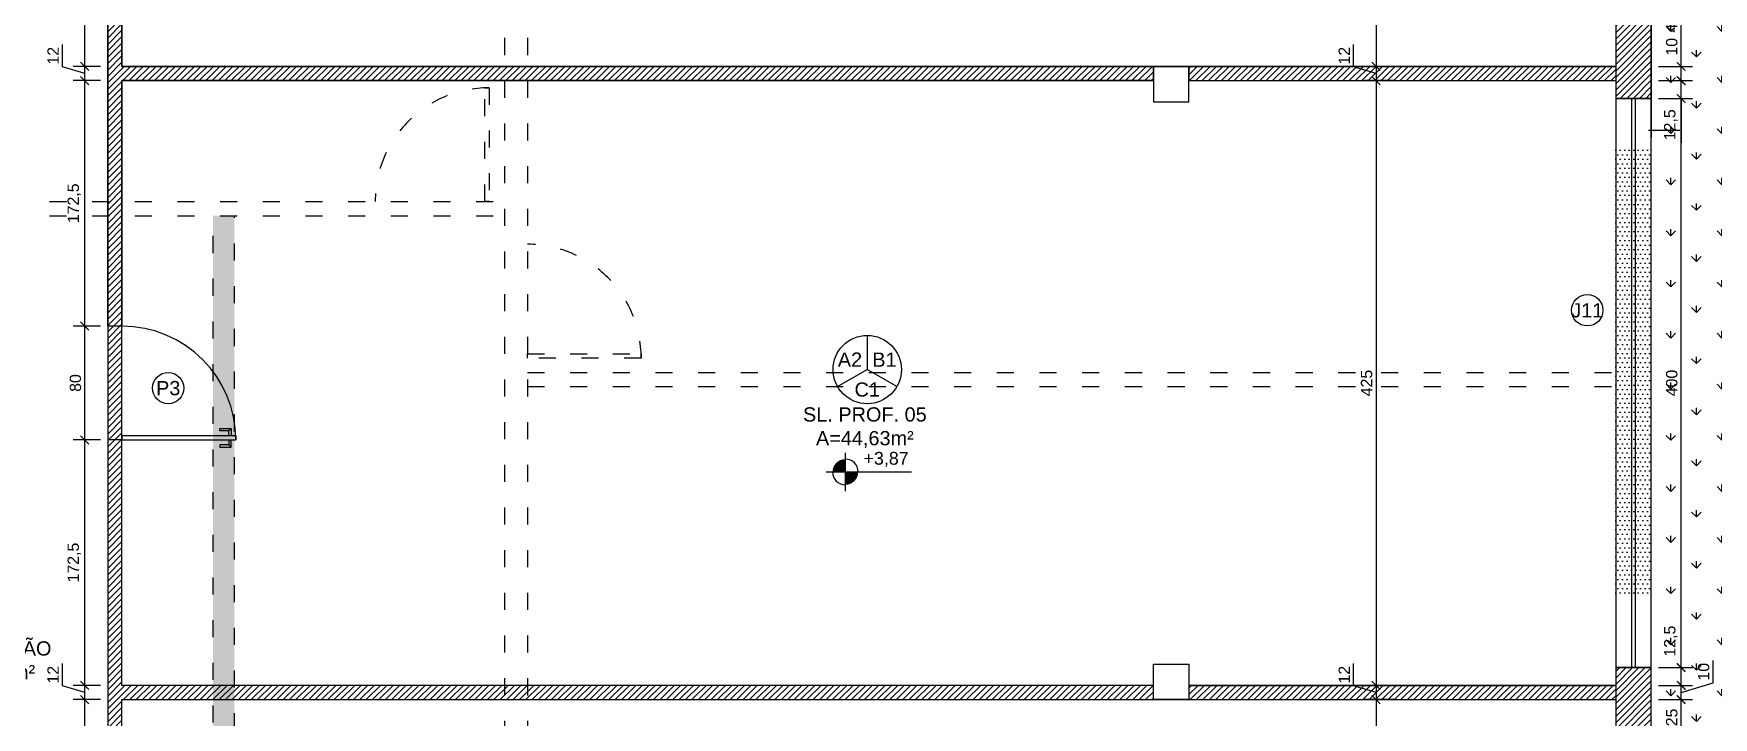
# Model space of a CAD drawing. Header units: millimetres. Extents: x 271 to 8721, y -7686 to -4716.
# Drawn here: x 5919 to 7100, y -6192 to -5711 of the extents above; entities that cross this region are included whole.
import ezdxf
from ezdxf.enums import TextEntityAlignment as Align

# ---------------------------------------------------------------- set-up
doc = ezdxf.new("R2010")
doc.units = ezdxf.units.MM
doc.linetypes.add('ACAD_ISO03W100', pattern=[30, 12, -18])
for name, color, linetype in [('construir', 10, 'Continuous'), ('CONSTRUIR - CARTONADO', 161, 'Continuous'), ('COTA', 8, 'Continuous'), ('demolir', 40, 'ACAD_ISO03W100'), ('demolir - gesso acartonado', 40, 'ACAD_ISO03W100'), ('Esquadrias', 4, 'Continuous'), ('Estrutura nova', 49, 'Continuous'), ('HACHURA', 8, 'Continuous'), ('LEGENDA', 7, 'Continuous'), ('PAREDE', 5, 'Continuous'), ('PISO', 3, 'Continuous'), ('PISO02', 8, 'Continuous'), ('Projeções', 6, 'ACAD_ISO03W100'), ('SOLEIRA', 8, 'Continuous'), ('Texto', 7, 'Continuous')]:
    doc.layers.add(name, color=color, linetype=linetype)
doc.styles.add('ARIAL', font='Arial.ttf')
doc.dimstyles.new('COTA 50', dxfattribs={"dimscale": 0.5, "dimtxt": 16, "dimasz": 12, "dimexe": 16, "dimexo": 10, "dimgap": 5, "dimtad": 1, "dimrnd": 0.5, "dimtxsty": 'ARIAL', "dimblk": 'ARCHTICK', "dimcen": 2.5, "dimdle": 16, "dimclrd": 8, "dimclre": 8, "dimclrt": 7, "dimadec": 0, "dimazin": 0, "dimtfac": 1, "dimtmove": 1, "dimatfit": 3, "dimfxl": 1, "dimarcsym": 0})
pattern_1 = [(0, (7031.2136, -6104.0926), (1.5875, 3.175), [0, -3.175])]

# ---------------------------------------------------------------- blocks, each defined once
blk = doc.blocks.new('PORTA 80')
for p, q in [((-6.4, 75.2), (-8, 76.7)), ((-3, 0), (-3, 80)), ((-3, 80), (0, 80)), ((0, 0), (0, 80)), ((3.4, 75.2), (5, 76.7)), ((-3, 0), (0, 0))]:
    blk.add_line(p, q)
for points in [[(-3, 75.2), (-6.4, 75.2), (-6.4, 68.8), (-8, 68.8), (-8, 76.7), (-3, 76.7)], [(0, 75.2), (3.4, 75.2), (3.4, 68.8), (5, 68.8), (5, 76.7), (0, 76.7)]]:
    blk.add_lwpolyline(points)
at = {"color": 8}
blk.add_arc((0, 0), 80, 90, 180, dxfattribs=at)
blk = doc.blocks.new('_ArchTick')
at = {"layer": 'Texto', "color": 0, "const_width": 0.15}
blk.add_lwpolyline([(-0.5, -0.5), (0.5, 0.5)], dxfattribs=at)
blk = doc.blocks.new('*D59')
at = {"layer": 'COTA', "color": 8, "lineweight": -2, "transparency": 16777216}
for p, q in [((6862.7, -5346.1), (6862.7, -5742.1)), ((7026.2, -5354.1), (6854.7, -5354.1)), ((7026.2, -5734.1), (6854.7, -5734.1))]:
    blk.add_line(p, q, dxfattribs=at)
at = {"layer": 'Defpoints', "color": 0, "lineweight": -3, "transparency": 16777216}
for p in [(7031.2, -5354.1), (6862.7, -5734.1), (7031.2, -5734.1)]:
    blk.add_point(p, dxfattribs=at)
at = {"layer": 'COTA', "color": 8, "lineweight": -2, "transparency": 16777216, "xscale": 6, "yscale": 6, "zscale": 6}
for p, rotation in [((6862.7, -5354.1), 90), ((6862.7, -5734.1), 270)]:
    blk.add_blockref('_ArchTick', p, dxfattribs=dict(at, rotation=rotation))
at = {"layer": 'COTA', "color": 7, "lineweight": -2, "transparency": 16777216, "insert": (6856.1, -5544.1), "char_height": 8, "attachment_point": 5, "rotation": 90, "style": 'ARIAL'}
blk.add_mtext('380', dxfattribs=at)
blk = doc.blocks.new('*D60')
at = {"layer": 'COTA', "color": 8, "lineweight": -2, "transparency": 16777216}
for p, q in [((6846.9, -5734.4), (6846.9, -5718.7)), ((6862.7, -5726.1), (6862.7, -5752.1)), ((6862.7, -5739.1), (6846.9, -5734.4)), ((7026.2, -5734.1), (6854.7, -5734.1)), ((6876.2, -5744.1), (6854.7, -5744.1))]:
    blk.add_line(p, q, dxfattribs=at)
at = {"layer": 'Defpoints', "color": 0, "lineweight": -3, "transparency": 16777216}
for p in [(7031.2, -5734.1), (6862.7, -5744.1), (6881.2, -5744.1)]:
    blk.add_point(p, dxfattribs=at)
at = {"layer": 'COTA', "color": 8, "lineweight": -2, "transparency": 16777216, "xscale": 6, "yscale": 6, "zscale": 6}
for p, rotation in [((6862.7, -5734.1), 90), ((6862.7, -5744.1), 270)]:
    blk.add_blockref('_ArchTick', p, dxfattribs=dict(at, rotation=rotation))
at = {"layer": 'COTA', "color": 7, "lineweight": -2, "transparency": 16777216, "insert": (6840.4, -5726.6), "char_height": 8, "attachment_point": 5, "rotation": 90, "style": 'ARIAL'}
blk.add_mtext('12', dxfattribs=at)
blk = doc.blocks.new('*D61')
at = {"layer": 'COTA', "color": 8, "lineweight": -2, "transparency": 16777216}
for p, q in [((6862.7, -5736.1), (6862.7, -6177.1)), ((6876.2, -5744.1), (6854.7, -5744.1)), ((6876.2, -6169.1), (6854.7, -6169.1))]:
    blk.add_line(p, q, dxfattribs=at)
at = {"layer": 'Defpoints', "color": 0, "lineweight": -3, "transparency": 16777216}
for p in [(6881.2, -5744.1), (6862.7, -6169.1), (6881.2, -6169.1)]:
    blk.add_point(p, dxfattribs=at)
at = {"layer": 'COTA', "color": 8, "lineweight": -2, "transparency": 16777216, "xscale": 6, "yscale": 6, "zscale": 6}
for p, rotation in [((6862.7, -5744.1), 90), ((6862.7, -6169.1), 270)]:
    blk.add_blockref('_ArchTick', p, dxfattribs=dict(at, rotation=rotation))
at = {"layer": 'COTA', "color": 7, "lineweight": -2, "transparency": 16777216, "insert": (6856.1, -5956.6), "char_height": 8, "attachment_point": 5, "rotation": 90, "style": 'ARIAL'}
blk.add_mtext('425', dxfattribs=at)
blk = doc.blocks.new('*D62')
at = {"layer": 'COTA', "color": 8, "lineweight": -2, "transparency": 16777216}
for p, q in [((6846.9, -6169.4), (6846.9, -6153.7)), ((6862.7, -6161.1), (6862.7, -6187.1)), ((6862.7, -6174.1), (6846.9, -6169.4)), ((6876.2, -6169.1), (6854.7, -6169.1)), ((6876.2, -6179.1), (6854.7, -6179.1))]:
    blk.add_line(p, q, dxfattribs=at)
at = {"layer": 'Defpoints', "color": 0, "lineweight": -3, "transparency": 16777216}
for p in [(6881.2, -6169.1), (6862.7, -6179.1), (6881.2, -6179.1)]:
    blk.add_point(p, dxfattribs=at)
at = {"layer": 'COTA', "color": 8, "lineweight": -2, "transparency": 16777216, "xscale": 6, "yscale": 6, "zscale": 6}
for p, rotation in [((6862.7, -6169.1), 90), ((6862.7, -6179.1), 270)]:
    blk.add_blockref('_ArchTick', p, dxfattribs=dict(at, rotation=rotation))
at = {"layer": 'COTA', "color": 7, "lineweight": -2, "transparency": 16777216, "insert": (6840.4, -6161.6), "char_height": 8, "attachment_point": 5, "rotation": 90, "style": 'ARIAL'}
blk.add_mtext('12', dxfattribs=at)
blk = doc.blocks.new('*D63')
at = {"layer": 'COTA', "color": 8, "lineweight": -2, "transparency": 16777216}
for p, q in [((6862.7, -6171.1), (6862.7, -6637.1)), ((6876.2, -6179.1), (6854.7, -6179.1)), ((6882.7, -6629.1), (6854.7, -6629.1))]:
    blk.add_line(p, q, dxfattribs=at)
at = {"layer": 'Defpoints', "color": 0, "lineweight": -3, "transparency": 16777216}
for p in [(6881.2, -6179.1), (6862.7, -6629.1), (6887.7, -6629.1)]:
    blk.add_point(p, dxfattribs=at)
at = {"layer": 'COTA', "color": 8, "lineweight": -2, "transparency": 16777216, "xscale": 6, "yscale": 6, "zscale": 6}
for p, rotation in [((6862.7, -6179.1), 90), ((6862.7, -6629.1), 270)]:
    blk.add_blockref('_ArchTick', p, dxfattribs=dict(at, rotation=rotation))
at = {"layer": 'COTA', "color": 7, "lineweight": -2, "transparency": 16777216, "insert": (6856.1, -6404.1), "char_height": 8, "attachment_point": 5, "rotation": 90, "style": 'ARIAL'}
blk.add_mtext('450', dxfattribs=at)
blk = doc.blocks.new('IND.ESQ.')
at = {"layer": 'Texto'}
blk.add_circle((0, 0), 5.5, dxfattribs=at)
at = {"layer": 'Texto', "style": 'ARIAL'}
blk.add_attdef('PP', text='', height=5, dxfattribs=at).set_placement((0, 0), align=Align.MIDDLE_CENTER)
blk = doc.blocks.new('A$C1DFB60F3')
at = {"layer": 'Texto', "color": 0, "linetype": 'ByBlock'}
for p, q in [((0, -13.5), (0, 13.5)), ((-13.5, 0), (46.5, 0))]:
    blk.add_line(p, q, dxfattribs=at)
at = {"layer": 'Texto', "color": 0, "linetype": 'ByBlock', "const_width": 9}
for points in [[(-4.5, 0, -0.414214), (0, 4.5, -0.618034)], [(0, -4.5, 0.414214), (4.5, 0, 0.618034)]]:
    blk.add_lwpolyline(points, format="xyb", dxfattribs=at)
at = {"layer": 'Texto', "color": 0, "linetype": 'ByBlock'}
for start, end in [(0, 90), (180, 270)]:
    blk.add_arc((0, 0), 9, start, end, dxfattribs=at)
at = {"layer": 'Texto', "color": 0, "linetype": 'ByBlock', "style": 'ARIAL'}
blk.add_attdef('0,00', (12.7, 5.1), '', height=9, dxfattribs=at)
blk = doc.blocks.new('PIZZA')
at = {"layer": 'Texto'}
for points in [[(0, 12), (0, 0)], [(-10.39, -6), (0, 0)], [(10.39, -6), (0, 0)]]:
    blk.add_lwpolyline(points, dxfattribs=at)
blk.add_circle((0, 0), 12, dxfattribs=at)
at = {"layer": 'Texto', "style": 'ARIAL'}
for tag, p in [('A1', (-6.06, 3.5)), ('B1', (6.06, 3.5)), ('C1', (0, -7))]:
    blk.add_attdef(tag, text='', height=5, dxfattribs=at).set_placement(p, align=Align.MIDDLE_CENTER)
blk = doc.blocks.new('*D91')
at = {"layer": 'COTA', "color": 8, "lineweight": -2, "transparency": 16777216}
for p, q in [((7077.2, -5734.1), (7077.2, -5712.4)), ((7077.2, -5752.1), (7077.2, -5726.1)), ((7061.2, -5734.1), (7085.2, -5734.1)), ((7061.2, -5744.1), (7085.2, -5744.1))]:
    blk.add_line(p, q, dxfattribs=at)
at = {"layer": 'Defpoints', "color": 0, "lineweight": -3, "transparency": 16777216}
for p in [(7056.2, -5734.1), (7077.2, -5734.1), (7056.2, -5744.1)]:
    blk.add_point(p, dxfattribs=at)
at = {"layer": 'COTA', "color": 8, "lineweight": -2, "transparency": 16777216, "xscale": 6, "yscale": 6, "zscale": 6}
for p, rotation in [((7077.2, -5734.1), 90), ((7077.2, -5744.1), 270)]:
    blk.add_blockref('_ArchTick', p, dxfattribs=dict(at, rotation=rotation))
at = {"layer": 'COTA', "color": 7, "lineweight": -2, "transparency": 16777216, "insert": (7070.6, -5720.3), "char_height": 8, "attachment_point": 5, "rotation": 90, "style": 'ARIAL'}
blk.add_mtext('10', dxfattribs=at)
blk = doc.blocks.new('*D92')
at = {"layer": 'COTA', "color": 8, "lineweight": -2, "transparency": 16777216}
for p, q in [((7077.2, -5742.1), (7077.2, -5686.1)), ((7061.2, -5694.1), (7085.2, -5694.1)), ((7061.2, -5734.1), (7085.2, -5734.1))]:
    blk.add_line(p, q, dxfattribs=at)
at = {"layer": 'Defpoints', "color": 0, "lineweight": -3, "transparency": 16777216}
for p in [(7056.2, -5694.1), (7077.2, -5694.1), (7056.2, -5734.1)]:
    blk.add_point(p, dxfattribs=at)
at = {"layer": 'COTA', "color": 8, "lineweight": -2, "transparency": 16777216, "xscale": 6, "yscale": 6, "zscale": 6}
for p, rotation in [((7077.2, -5694.1), 90), ((7077.2, -5734.1), 270)]:
    blk.add_blockref('_ArchTick', p, dxfattribs=dict(at, rotation=rotation))
at = {"layer": 'COTA', "color": 7, "lineweight": -2, "transparency": 16777216, "insert": (7070.6, -5704.1), "char_height": 8, "attachment_point": 5, "rotation": 90, "style": 'ARIAL'}
blk.add_mtext('40', dxfattribs=at)
blk = doc.blocks.new('*D140')
at = {"layer": 'COTA', "color": 8, "lineweight": -2, "transparency": 16777216}
for p, q in [((5955, -6367.1), (5955, -6171.1)), ((5966.2, -6179.1), (5947, -6179.1)), ((5966.2, -6359.1), (5947, -6359.1))]:
    blk.add_line(p, q, dxfattribs=at)
at = {"layer": 'Defpoints', "color": 0, "lineweight": -3, "transparency": 16777216}
for p in [(5955, -6179.1), (5971.2, -6179.1), (5971.2, -6359.1)]:
    blk.add_point(p, dxfattribs=at)
at = {"layer": 'COTA', "color": 8, "lineweight": -2, "transparency": 16777216, "xscale": 6, "yscale": 6, "zscale": 6}
for p, rotation in [((5955, -6179.1), 90), ((5955, -6359.1), 270)]:
    blk.add_blockref('_ArchTick', p, dxfattribs=dict(at, rotation=rotation))
at = {"layer": 'COTA', "color": 7, "lineweight": -2, "transparency": 16777216, "insert": (5948.5, -6269.1), "char_height": 8, "attachment_point": 5, "rotation": 90, "style": 'ARIAL'}
blk.add_mtext('180', dxfattribs=at)
blk = doc.blocks.new('*D141')
at = {"layer": 'COTA', "color": 8, "lineweight": -2, "transparency": 16777216}
for p, q in [((5939.3, -6169.4), (5939.3, -6153.7)), ((5955, -6187.1), (5955, -6161.1)), ((5955, -6174.1), (5939.3, -6169.4)), ((5966.2, -6169.1), (5947, -6169.1)), ((5966.2, -6179.1), (5947, -6179.1))]:
    blk.add_line(p, q, dxfattribs=at)
at = {"layer": 'Defpoints', "color": 0, "lineweight": -3, "transparency": 16777216}
for p in [(5955, -6169.1), (5971.2, -6169.1), (5971.2, -6179.1)]:
    blk.add_point(p, dxfattribs=at)
at = {"layer": 'COTA', "color": 8, "lineweight": -2, "transparency": 16777216, "xscale": 6, "yscale": 6, "zscale": 6}
for p, rotation in [((5955, -6169.1), 90), ((5955, -6179.1), 270)]:
    blk.add_blockref('_ArchTick', p, dxfattribs=dict(at, rotation=rotation))
at = {"layer": 'COTA', "color": 7, "lineweight": -2, "transparency": 16777216, "insert": (5932.8, -6161.6), "char_height": 8, "attachment_point": 5, "rotation": 90, "style": 'ARIAL'}
blk.add_mtext('12', dxfattribs=at)
blk = doc.blocks.new('*D142')
at = {"layer": 'COTA', "color": 8, "lineweight": -2, "transparency": 16777216}
for p, q in [((5966.2, -5996.6), (5947, -5996.6)), ((5955, -6177.1), (5955, -5988.6)), ((5966.2, -6169.1), (5947, -6169.1))]:
    blk.add_line(p, q, dxfattribs=at)
at = {"layer": 'Defpoints', "color": 0, "lineweight": -3, "transparency": 16777216}
for p in [(5955, -5996.6), (5971.2, -5996.6), (5971.2, -6169.1)]:
    blk.add_point(p, dxfattribs=at)
at = {"layer": 'COTA', "color": 8, "lineweight": -2, "transparency": 16777216, "xscale": 6, "yscale": 6, "zscale": 6}
for p, rotation in [((5955, -5996.6), 90), ((5955, -6169.1), 270)]:
    blk.add_blockref('_ArchTick', p, dxfattribs=dict(at, rotation=rotation))
at = {"layer": 'COTA', "color": 7, "lineweight": -2, "transparency": 16777216, "insert": (5947.7, -6082.8), "char_height": 8, "attachment_point": 5, "rotation": 90, "style": 'ARIAL'}
blk.add_mtext('172,5', dxfattribs=at)
blk = doc.blocks.new('*D143')
at = {"layer": 'COTA', "color": 8, "lineweight": -2, "transparency": 16777216}
for p, q in [((5955, -6004.6), (5955, -5908.6)), ((5966.2, -5916.6), (5947, -5916.6)), ((5966.2, -5996.6), (5947, -5996.6))]:
    blk.add_line(p, q, dxfattribs=at)
at = {"layer": 'Defpoints', "color": 0, "lineweight": -3, "transparency": 16777216}
for p in [(5955, -5916.6), (5971.2, -5916.6), (5971.2, -5996.6)]:
    blk.add_point(p, dxfattribs=at)
at = {"layer": 'COTA', "color": 8, "lineweight": -2, "transparency": 16777216, "xscale": 6, "yscale": 6, "zscale": 6}
for p, rotation in [((5955, -5916.6), 90), ((5955, -5996.6), 270)]:
    blk.add_blockref('_ArchTick', p, dxfattribs=dict(at, rotation=rotation))
at = {"layer": 'COTA', "color": 7, "lineweight": -2, "transparency": 16777216, "insert": (5948.5, -5956.6), "char_height": 8, "attachment_point": 5, "rotation": 90, "style": 'ARIAL'}
blk.add_mtext('80', dxfattribs=at)
blk = doc.blocks.new('*D144')
at = {"layer": 'COTA', "color": 8, "lineweight": -2, "transparency": 16777216}
for p, q in [((5955, -5924.6), (5955, -5736.1)), ((5966.2, -5744.1), (5947, -5744.1)), ((5966.2, -5916.6), (5947, -5916.6))]:
    blk.add_line(p, q, dxfattribs=at)
at = {"layer": 'Defpoints', "color": 0, "lineweight": -3, "transparency": 16777216}
for p in [(5955, -5744.1), (5971.2, -5744.1), (5971.2, -5916.6)]:
    blk.add_point(p, dxfattribs=at)
at = {"layer": 'COTA', "color": 8, "lineweight": -2, "transparency": 16777216, "xscale": 6, "yscale": 6, "zscale": 6}
for p, rotation in [((5955, -5744.1), 90), ((5955, -5916.6), 270)]:
    blk.add_blockref('_ArchTick', p, dxfattribs=dict(at, rotation=rotation))
at = {"layer": 'COTA', "color": 7, "lineweight": -2, "transparency": 16777216, "insert": (5947.7, -5830.3), "char_height": 8, "attachment_point": 5, "rotation": 90, "style": 'ARIAL'}
blk.add_mtext('172,5', dxfattribs=at)
blk = doc.blocks.new('*D145')
at = {"layer": 'COTA', "color": 8, "lineweight": -2, "transparency": 16777216}
for p, q in [((5939.3, -5734.4), (5939.3, -5718.7)), ((5955, -5752.1), (5955, -5726.1)), ((5955, -5739.1), (5939.3, -5734.4)), ((5966.2, -5734.1), (5947, -5734.1)), ((5966.2, -5744.1), (5947, -5744.1))]:
    blk.add_line(p, q, dxfattribs=at)
at = {"layer": 'Defpoints', "color": 0, "lineweight": -3, "transparency": 16777216}
for p in [(5955, -5734.1), (5971.2, -5734.1), (5971.2, -5744.1)]:
    blk.add_point(p, dxfattribs=at)
at = {"layer": 'COTA', "color": 8, "lineweight": -2, "transparency": 16777216, "xscale": 6, "yscale": 6, "zscale": 6}
for p, rotation in [((5955, -5734.1), 90), ((5955, -5744.1), 270)]:
    blk.add_blockref('_ArchTick', p, dxfattribs=dict(at, rotation=rotation))
at = {"layer": 'COTA', "color": 7, "lineweight": -2, "transparency": 16777216, "insert": (5932.8, -5726.6), "char_height": 8, "attachment_point": 5, "rotation": 90, "style": 'ARIAL'}
blk.add_mtext('12', dxfattribs=at)
blk = doc.blocks.new('*D146')
at = {"layer": 'COTA', "color": 8, "lineweight": -2, "transparency": 16777216}
for p, q in [((5966.2, -5629.1), (5947, -5629.1)), ((5955, -5742.1), (5955, -5621.1)), ((5966.2, -5734.1), (5947, -5734.1))]:
    blk.add_line(p, q, dxfattribs=at)
at = {"layer": 'Defpoints', "color": 0, "lineweight": -3, "transparency": 16777216}
for p in [(5955, -5629.1), (5971.2, -5629.1), (5971.2, -5734.1)]:
    blk.add_point(p, dxfattribs=at)
at = {"layer": 'COTA', "color": 8, "lineweight": -2, "transparency": 16777216, "xscale": 6, "yscale": 6, "zscale": 6}
for p, rotation in [((5955, -5629.1), 90), ((5955, -5734.1), 270)]:
    blk.add_blockref('_ArchTick', p, dxfattribs=dict(at, rotation=rotation))
at = {"layer": 'COTA', "color": 7, "lineweight": -2, "transparency": 16777216, "insert": (5948.5, -5681.6), "char_height": 8, "attachment_point": 5, "rotation": 90, "style": 'ARIAL'}
blk.add_mtext('105', dxfattribs=at)
blk = doc.blocks.new('*D284')
at = {"layer": 'COTA', "color": 8, "lineweight": -2, "transparency": 16777216}
for p, q in [((7077.2, -6212.1), (7077.2, -6171.1)), ((7061.2, -6179.1), (7085.2, -6179.1)), ((7061.2, -6204.1), (7085.2, -6204.1))]:
    blk.add_line(p, q, dxfattribs=at)
at = {"layer": 'Defpoints', "color": 0, "lineweight": -3, "transparency": 16777216}
for p in [(7056.2, -6179.1), (7077.2, -6179.1), (7056.2, -6204.1)]:
    blk.add_point(p, dxfattribs=at)
at = {"layer": 'COTA', "color": 8, "lineweight": -2, "transparency": 16777216, "xscale": 6, "yscale": 6, "zscale": 6}
for p, rotation in [((7077.2, -6179.1), 90), ((7077.2, -6204.1), 270)]:
    blk.add_blockref('_ArchTick', p, dxfattribs=dict(at, rotation=rotation))
at = {"layer": 'COTA', "color": 7, "lineweight": -2, "transparency": 16777216, "insert": (7070.6, -6191.6), "char_height": 8, "attachment_point": 5, "rotation": 90, "style": 'ARIAL'}
blk.add_mtext('25', dxfattribs=at)
blk = doc.blocks.new('*D285')
at = {"layer": 'COTA', "color": 8, "lineweight": -2, "transparency": 16777216}
for p, q in [((7099.6, -6167.4), (7099.6, -6151.7)), ((7077.2, -6187.1), (7077.2, -6161.1)), ((7061.2, -6169.1), (7085.2, -6169.1)), ((7077.2, -6174.1), (7099.6, -6167.4)), ((7061.2, -6179.1), (7085.2, -6179.1))]:
    blk.add_line(p, q, dxfattribs=at)
at = {"layer": 'Defpoints', "color": 0, "lineweight": -3, "transparency": 16777216}
for p in [(7056.2, -6169.1), (7077.2, -6169.1), (7056.2, -6179.1)]:
    blk.add_point(p, dxfattribs=at)
at = {"layer": 'COTA', "color": 8, "lineweight": -2, "transparency": 16777216, "xscale": 6, "yscale": 6, "zscale": 6}
for p, rotation in [((7077.2, -6169.1), 90), ((7077.2, -6179.1), 270)]:
    blk.add_blockref('_ArchTick', p, dxfattribs=dict(at, rotation=rotation))
at = {"layer": 'COTA', "color": 7, "lineweight": -2, "transparency": 16777216, "insert": (7093, -6159.5), "char_height": 8, "attachment_point": 5, "rotation": 90, "style": 'ARIAL'}
blk.add_mtext('10', dxfattribs=at)
blk = doc.blocks.new('*D286')
at = {"layer": 'COTA', "color": 8, "lineweight": -2, "transparency": 16777216}
for p, q in [((7077.2, -6156.6), (7077.2, -6125.5)), ((7077.2, -6177.1), (7077.2, -6148.6)), ((7061.2, -6156.6), (7085.2, -6156.6)), ((7061.2, -6169.1), (7085.2, -6169.1))]:
    blk.add_line(p, q, dxfattribs=at)
at = {"layer": 'Defpoints', "color": 0, "lineweight": -3, "transparency": 16777216}
for p in [(7056.2, -6156.6), (7077.2, -6156.6), (7056.2, -6169.1)]:
    blk.add_point(p, dxfattribs=at)
at = {"layer": 'COTA', "color": 8, "lineweight": -2, "transparency": 16777216, "xscale": 6, "yscale": 6, "zscale": 6}
for p, rotation in [((7077.2, -6156.6), 90), ((7077.2, -6169.1), 270)]:
    blk.add_blockref('_ArchTick', p, dxfattribs=dict(at, rotation=rotation))
at = {"layer": 'COTA', "color": 7, "lineweight": -2, "transparency": 16777216, "insert": (7069.9, -6138), "char_height": 8, "attachment_point": 5, "rotation": 90, "style": 'ARIAL'}
blk.add_mtext('12,5', dxfattribs=at)
blk = doc.blocks.new('*D287')
at = {"layer": 'COTA', "color": 8, "lineweight": -2, "transparency": 16777216}
for p, q in [((7077.2, -6164.6), (7077.2, -5748.6)), ((7061.2, -5756.6), (7085.2, -5756.6)), ((7061.2, -6156.6), (7085.2, -6156.6))]:
    blk.add_line(p, q, dxfattribs=at)
at = {"layer": 'Defpoints', "color": 0, "lineweight": -3, "transparency": 16777216}
for p in [(7056.2, -5756.6), (7077.2, -5756.6), (7056.2, -6156.6)]:
    blk.add_point(p, dxfattribs=at)
at = {"layer": 'COTA', "color": 8, "lineweight": -2, "transparency": 16777216, "xscale": 6, "yscale": 6, "zscale": 6}
for p, rotation in [((7077.2, -5756.6), 90), ((7077.2, -6156.6), 270)]:
    blk.add_blockref('_ArchTick', p, dxfattribs=dict(at, rotation=rotation))
at = {"layer": 'COTA', "color": 7, "lineweight": -2, "transparency": 16777216, "insert": (7070.6, -5956.6), "char_height": 8, "attachment_point": 5, "rotation": 90, "style": 'ARIAL'}
blk.add_mtext('400', dxfattribs=at)
blk = doc.blocks.new('*D288')
at = {"layer": 'COTA', "color": 8, "lineweight": -2, "transparency": 16777216}
for p, q in [((7077.2, -5764.6), (7077.2, -5736.1)), ((7061.2, -5744.1), (7085.2, -5744.1)), ((7061.2, -5756.6), (7085.2, -5756.6)), ((7077.2, -5756.6), (7077.2, -5787.7))]:
    blk.add_line(p, q, dxfattribs=at)
at = {"layer": 'Defpoints', "color": 0, "lineweight": -3, "transparency": 16777216}
for p in [(7056.2, -5744.1), (7077.2, -5744.1), (7056.2, -5756.6)]:
    blk.add_point(p, dxfattribs=at)
at = {"layer": 'COTA', "color": 8, "lineweight": -2, "transparency": 16777216, "xscale": 6, "yscale": 6, "zscale": 6}
for p, rotation in [((7077.2, -5744.1), 90), ((7077.2, -5756.6), 270)]:
    blk.add_blockref('_ArchTick', p, dxfattribs=dict(at, rotation=rotation))
at = {"layer": 'COTA', "color": 7, "lineweight": -2, "transparency": 16777216, "insert": (7069.9, -5775.1), "char_height": 8, "attachment_point": 5, "rotation": 90, "style": 'ARIAL'}
blk.add_mtext('12,5', dxfattribs=at)

msp = doc.modelspace()

# ---------------------------------------------------------------- hatches: boundary and pattern name
at = {"layer": 'construir'}
h = msp.add_hatch(dxfattribs=at)
h.set_pattern_fill('ANSI31', color=256, style=0)
h.set_pattern_definition([(45, (7031.2136, -6990.0926), (-2.245064, 2.245064), [])])
h.paths.add_polyline_path([(5801.214, -5329.093), (5670.214, -5329.093), (5670.214, -5354.093), (5801.214, -5354.093)])
h.paths.add_polyline_path([(7056.214, -6156.593), (7031.214, -6156.593), (7031.214, -6204.093), (7056.214, -6204.093)])
h.paths.add_polyline_path([(7056.214, -6604.093), (7031.214, -6604.093), (7031.214, -6720.093), (7056.214, -6720.093)])
h.paths.add_polyline_path([(7056.214, -6990.093), (7031.214, -6990.093), (7031.214, -7081.093), (7056.214, -7081.093)])
h.paths.add_polyline_path([(7056.214, -6964.093), (7045.214, -6964.093), (7045.214, -6990.093), (7056.214, -6990.093)])
h.paths.add_polyline_path([(7045.214, -6964.093), (7042.214, -6964.093), (7042.214, -6990.093), (7045.214, -6990.093)])
h.paths.add_polyline_path([(7042.214, -6964.093), (7031.214, -6964.093), (7031.214, -6990.093), (7042.214, -6990.093)])
h.paths.add_polyline_path([(7056.214, -6720.093), (7045.214, -6720.093), (7045.214, -6844.093), (7056.214, -6844.093)])
h.paths.add_polyline_path([(7045.214, -6720.093), (7042.214, -6720.093), (7042.214, -6844.093), (7045.214, -6844.093)])
h.paths.add_polyline_path([(7042.214, -6720.093), (7031.214, -6720.093), (7031.214, -6844.093), (7042.214, -6844.093)])
h.paths.add_polyline_path([(7031.214, -5694.093), (7031.214, -5756.593), (7056.214, -5756.593), (7056.214, -5694.093)])
at = {"layer": 'CONSTRUIR - CARTONADO'}
h = msp.add_hatch(dxfattribs=at)
h.set_pattern_fill('ANSI31', color=256, style=0)
h.set_pattern_definition([(45, (4705.7136, -6104.0926), (-2.245064, 2.245064), [])])
h.paths.add_polyline_path([(7056.214, -5694.093), (7031.214, -5694.093), (7031.214, -5756.593), (7056.214, -5756.593)], flags=17)
h.paths.add_polyline_path([(7056.214, -6156.593), (7031.214, -6156.593), (7031.214, -6204.093), (7056.214, -6204.093)], flags=17)
h.paths.add_polyline_path([(7056.214, -6604.093), (7031.214, -6604.093), (7031.214, -6720.093), (7056.214, -6720.093)], flags=17)
h.paths.add_polyline_path([(6176.214, -7066.093), (6096.214, -7066.093), (6096.214, -7081.093), (6176.214, -7081.093)], flags=0)
h.paths.add_polyline_path([(7031.214, -7066.093), (6526.214, -7066.093), (6526.214, -7081.093), (7031.214, -7081.093)], flags=17)
h.paths.add_polyline_path([(7056.214, -6990.093), (7045.214, -6987.893), (7045.214, -6990.093), (7042.214, -6990.093), (7042.214, -6987.293), (7031.214, -6985.093), (7031.214, -7066.093), (7031.214, -7081.093), (7056.214, -7081.093)], flags=17)
h.paths.add_polyline_path([(6416.214, -7081.093), (6426.214, -7081.093), (6426.214, -7066.093), (6291.214, -7066.093), (6291.214, -7080.805, -0.00089522), (6291.214, -7081.093), (6401.214, -7081.093), (6401.214, -7354.093), (6416.214, -7354.093)], flags=17)
h.paths.add_polyline_path([(6526.214, -7066.093), (6426.214, -7066.093), (6426.214, -7081.093), (6526.214, -7081.093)], flags=17)
h.paths.add_polyline_path([(6291.214, -7066.093), (6211.214, -7066.093), (6211.214, -7081.093), (6291.214, -7081.093)], flags=17)
h.paths.add_polyline_path([(6211.214, -7066.093), (6176.214, -7066.093), (6176.214, -7081.093), (6186.214, -7081.093), (6186.214, -7354.093), (6201.214, -7354.093), (6201.214, -7081.093), (6211.214, -7081.093)], flags=17)
h.paths.add_polyline_path([(6176.214, -7066.093), (6096.214, -7066.093), (6096.214, -7081.093), (6176.214, -7081.093)], flags=16)
h.paths.add_polyline_path([(6176.214, -7066.093), (5971.214, -7066.093), (5971.214, -7354.093), (5986.214, -7354.093), (5986.214, -7081.093), (6176.214, -7081.093)], flags=17)
h.paths.add_polyline_path([(6017.214, -7354.093), (5961.214, -7354.093), (5961.214, -7369.093), (6017.214, -7369.093)], flags=17)
h.paths.add_polyline_path([(6716.214, -6834.093), (6716.214, -6639.093), (7031.214, -6639.093), (7031.214, -6720.093), (7056.214, -6720.093), (7056.214, -6604.093), (7031.214, -6604.093), (7031.214, -6629.093), (5981.214, -6629.093), (5981.214, -6179.093), (7031.214, -6179.093), (7031.214, -6204.093), (7056.214, -6204.093), (7056.214, -6156.593), (7031.214, -6156.593), (7031.214, -6169.093), (6731.214, -6169.093), (6731.214, -6179.093), (6706.214, -6179.093), (6706.214, -6169.093), (5981.214, -6169.093), (5981.214, -5744.093), (6706.214, -5744.093), (6706.214, -5734.093), (6731.214, -5734.093), (6731.214, -5744.093), (7031.214, -5744.093), (7031.214, -5756.593), (7056.214, -5756.593), (7056.214, -5694.093), (7031.214, -5694.093), (7031.214, -5734.093), (5981.214, -5734.093), (5981.214, -5354.093), (5971.214, -5354.093), (5971.214, -6956.093), (6706.214, -6956.093), (6706.214, -7066.093), (5971.214, -7066.093), (5971.214, -7354.093), (5961.214, -7354.093), (5961.214, -7369.093), (6017.214, -7369.093), (6017.214, -7354.093), (5986.214, -7354.093), (5986.214, -7081.093), (6186.214, -7081.093), (6186.214, -7354.093), (6201.214, -7354.093), (6201.214, -7081.093), (6401.214, -7081.093), (6401.214, -7354.093), (6416.214, -7354.093), (6416.214, -7081.093), (7031.214, -7081.093), (7056.214, -7081.093), (7056.214, -6990.093), (7031.214, -6985.093), (7031.214, -7066.093), (6716.214, -7066.093), (6716.214, -6862.093), (6706.214, -6862.093), (6706.214, -6946.093), (6471.214, -6946.093), (6471.214, -6639.093), (6706.214, -6639.093), (6706.214, -6834.093)])
h.paths.add_polyline_path([(6226.214, -6639.093), (6461.214, -6639.093), (6461.214, -6946.093), (6226.214, -6946.093)], flags=16)
h.paths.add_polyline_path([(5981.214, -6639.093), (6216.214, -6639.093), (6216.214, -6946.093), (5981.214, -6946.093)], flags=16)
at = {"layer": 'demolir'}
h = msp.add_hatch(dxfattribs=at)
h.set_pattern_fill('DOTS', color=256, scale=2, style=0)
h.set_pattern_definition(pattern_1)
h.paths.add_polyline_path([(7042.214, -5792.093), (7031.214, -5792.093), (7031.214, -6104.093), (7042.214, -6104.093)])
h = msp.add_hatch(dxfattribs=at)
h.set_pattern_fill('DOTS', color=256, scale=2, style=0)
h.set_pattern_definition(pattern_1)
h.paths.add_polyline_path([(7045.214, -5792.093), (7042.214, -5792.093), (7042.214, -6104.093), (7045.214, -6104.093)])
h = msp.add_hatch(dxfattribs=at)
h.set_pattern_fill('DOTS', color=256, scale=2, style=0)
h.set_pattern_definition(pattern_1)
h.paths.add_polyline_path([(7056.214, -5792.093), (7045.214, -5792.093), (7045.214, -6104.093), (7056.214, -6104.093)])
h = msp.add_hatch(dxfattribs=at)
h.set_pattern_fill('DOTS', color=256, scale=2, style=0)
h.set_pattern_definition([(0, (5282.4602, -15706.2104), (1.5875, 3.175), [0, -3.175])])
h.paths.add_polyline_path([(6060.214, -6230.589), (6045.214, -6225.246), (5981.214, -6317.046), (5981.214, -6343.606)])
h.paths.add_polyline_path([(5981.214, -6317.046), (5971.214, -6331.389), (5971.214, -6357.911), (5981.214, -6343.606)])
h.paths.add_polyline_path([(5971.214, -6331.389), (5791.214, -6589.577), (5791.214, -6611.093), (5791.214, -6615.416), (5971.214, -6357.911)])
h.paths.add_polyline_path([(5791.214, -6589.577), (5781.214, -6603.921), (5781.214, -6611.093), (5791.214, -6611.093)])
h.paths.add_polyline_path([(5781.214, -6603.921), (5776.214, -6611.093), (5781.214, -6611.093)])
h.paths.add_polyline_path([(6045.214, -6225.246), (6060.214, -6230.589), (6060.214, -5839.093), (6045.214, -5839.093)])
at = {"layer": 'HACHURA'}
h = msp.add_hatch(dxfattribs=at)
h.set_pattern_fill('GRASS', color=74, style=0)
h.set_pattern_definition([(90, (-3724.362, -17473.586), (-17.9605, 17.9605), [4.7625, -31.1585]), (45, (-3724.362, -17473.586), (-17.960512, 17.960512), [4.7625, -20.6375]), (135, (-3724.362, -17473.586), (-17.960512, -17.960512), [4.7625, -20.6375])])
h.paths.add_polyline_path([(7056.214, -6336.132), (7575.214, -6336.132), (7575.214, -5329.093), (7056.214, -5329.093), (7056.214, -5337.093), (7056.214, -5339.093), (7056.214, -5394.093), (7056.214, -5629.093), (7056.214, -5694.093), (7056.214, -5756.593), (7056.214, -5779.093), (7056.214, -5784.093), (7056.214, -6156.593), (7056.214, -6204.093)])
h.paths.add_polyline_path([(7081.763, -5704.093, -1), (7070.664, -5704.093, -1)], flags=16)
h.paths.add_polyline_path([(7216.352, -6112.306), (7167.602, -6112.306), (7191.977, -6101.237)], flags=16)
h.paths.add_polyline_path([(7064.537, -5727.593), (7064.537, -5712.913), (7076.706, -5712.913), (7076.706, -5727.593)], flags=24)
h.paths.add_polyline_path([(7064.537, -5711.97), (7064.537, -5696.215), (7076.706, -5696.215), (7076.706, -5711.97)], flags=24)
h.paths.add_polyline_path([(7064.537, -6199.421), (7064.537, -6183.764), (7076.706, -6183.764), (7076.706, -6199.421)], flags=24)
h.paths.add_polyline_path([(7086.956, -6166.867), (7086.956, -6152.187), (7099.125, -6152.187), (7099.125, -6166.867)], flags=24)
h.paths.add_polyline_path([(7063.09, -6150.093), (7063.09, -6126.005), (7076.706, -6126.005), (7076.706, -6150.093)], flags=24)
h.paths.add_polyline_path([(7064.537, -5967.578), (7064.537, -5945.608), (7076.706, -5945.608), (7076.706, -5967.578)], flags=24)
h.paths.add_polyline_path([(7063.09, -5787.18), (7063.09, -5763.093), (7076.706, -5763.093), (7076.706, -5787.18)], flags=24)
h.paths.add_polyline_path([(7064.531, -5554.914), (7064.531, -5533.271), (7076.706, -5533.271), (7076.706, -5554.914)], flags=24)
h.paths.add_polyline_path([(7064.537, -5381.97), (7064.537, -5366.215), (7076.706, -5366.215), (7076.706, -5381.97)], flags=24)
h.paths.add_polyline_path([(7177.404, -6078.046), (7205.335, -6078.046), (7205.335, -6100.546), (7177.404, -6100.546)], flags=24)

# ---------------------------------------------------------------- linework, layer by layer
at = {"layer": 'construir'}
for points in [[(5971.214, -5354.093), (5971.214, -6956.093), (6706.214, -6956.093), (6706.214, -7066.093)], [(7031.214, -5694.093), (7031.214, -5734.093), (5981.214, -5734.093), (5981.214, -5354.093)], [(7056.214, -6204.093), (7056.214, -6156.593), (7031.214, -6156.593), (7031.214, -6169.093), (6731.214, -6169.093), (6731.214, -6179.093), (6706.214, -6179.093), (6706.214, -6169.093), (5981.214, -6169.093), (5981.214, -5744.093), (6706.214, -5744.093), (6706.214, -5734.093), (6731.214, -5734.093), (6731.214, -5744.093), (7031.214, -5744.093), (7031.214, -5756.593), (7056.214, -5756.593), (7056.214, -5694.093)], [(5981.214, -6629.093), (5981.214, -6179.093), (7031.214, -6179.093), (7031.214, -6204.093)]]:
    msp.add_lwpolyline(points, dxfattribs=at)
at = {"layer": 'demolir'}
for points in [[(5776.214, -6611.093), (6045.214, -6225.246), (6045.214, -5839.093)], [(5786.244, -6622.527), (6060.214, -6230.589), (6060.214, -5839.093)]]:
    msp.add_lwpolyline(points, dxfattribs=at)
at = {"layer": 'demolir - gesso acartonado'}
for points in [[(6250.214, -5354.093), (6250.214, -6559.093)], [(6266.214, -5354.093), (6266.214, -6559.093)], [(5270.214, -5829.093), (6250.214, -5829.093)], [(5270.214, -5839.093), (6250.214, -5839.093)], [(6266.214, -5949.093), (7031.214, -5949.093)], [(6266.214, -5959.093), (7031.214, -5959.093)]]:
    msp.add_lwpolyline(points, dxfattribs=at)
for points in [[(6236.214, -5749.093), (6239.214, -5749.093), (6239.214, -5829.093), (6236.214, -5829.093)], [(6346.214, -5936.093), (6346.214, -5939.093), (6266.214, -5939.093), (6266.214, -5936.093)]]:
    msp.add_lwpolyline(points, close=True, dxfattribs=at)
for centre, start, end in [((6239.214, -5829.093), 90, 180), ((6266.214, -5939.093), 0, 90)]:
    msp.add_arc(centre, 80, start, end, dxfattribs=at)
at = {"layer": 'Esquadrias', "color": 8}
msp.add_lwpolyline([(7031.214, -6156.593), (7056.214, -6156.593), (7056.214, -5756.593), (7031.214, -5756.593)], close=True, dxfattribs=at)
at = {"layer": 'Esquadrias'}
msp.add_lwpolyline([(7042.214, -6156.593), (7045.214, -6156.593), (7045.214, -5756.593), (7042.214, -5756.593)], close=True, dxfattribs=at)
at = {"layer": 'Estrutura nova'}
for points in [[(6731.214, -5759.093), (6731.214, -5734.093), (6706.214, -5734.093), (6706.214, -5759.093)], [(6731.214, -5759.093), (6731.214, -5734.093), (6706.214, -5734.093), (6706.214, -5759.093)], [(6731.214, -6154.093), (6731.214, -6179.093), (6706.214, -6179.093), (6706.214, -6154.093)]]:
    msp.add_lwpolyline(points, close=True, dxfattribs=at)
at = {"layer": 'PAREDE'}
for points in [[(6706.214, -5744.093), (5981.214, -5744.093), (5981.214, -5916.593), (5971.214, -5916.593), (5971.214, -5629.093), (5981.214, -5629.093), (5981.214, -5734.093), (6706.214, -5734.093)], [(6731.214, -5734.093), (7031.214, -5734.093)], [(6731.214, -5744.093), (7031.214, -5744.093)], [(6706.214, -6169.093), (5981.214, -6169.093), (5981.214, -5996.593), (5971.214, -5996.593), (5971.214, -6359.093), (5981.214, -6359.093), (5981.214, -6179.093), (6706.214, -6179.093)], [(7031.214, -6204.093), (7056.214, -6204.093), (7056.214, -6156.593), (7031.214, -6156.593), (7031.214, -6204.093)], [(6731.214, -6169.093), (7031.214, -6169.093)], [(6731.214, -6179.093), (7031.214, -6179.093)]]:
    msp.add_lwpolyline(points, dxfattribs=at)
msp.add_lwpolyline([(7031.214, -5756.593), (7056.214, -5756.593), (7056.214, -5694.093), (7031.214, -5694.093)], close=True, dxfattribs=at)
at = {"layer": 'PISO'}
msp.add_line((7056.214, -5094.093), (7056.214, -5784.093), dxfattribs=at)
at = {"layer": 'PISO02'}
msp.add_line((7076.214, -5779.093), (7054.214, -5779.093), dxfattribs=at)
at = {"layer": 'Projeções'}
msp.add_lwpolyline([(7056.214, -7556.811), (7056.214, -5339.093)], dxfattribs=at)
at = {"layer": 'SOLEIRA'}
for points in [[(5971.214, -5916.593), (5971.214, -5996.593)], [(5981.214, -5996.593), (5981.214, -5916.593)]]:
    msp.add_lwpolyline(points, dxfattribs=at)

# ---------------------------------------------------------------- block references
at = {"layer": 'Esquadrias', "rotation": 270}
msp.add_blockref('PORTA 80', (5981.214, -5996.593), dxfattribs=at)
at = {"layer": 'LEGENDA', "xscale": 2, "yscale": 2, "zscale": 2}
for p, values in [((7011.214, -5905.488), {'PP': 'J11'}), ((6013.706, -5960.157), {'PP': 'P3'})]:
    msp.add_blockref('IND.ESQ.', p, dxfattribs=at).add_auto_attribs(values)
at = {"layer": 'LEGENDA'}
msp.add_blockref('A$C1DFB60F3', (6489.714, -6019.093), dxfattribs=at).add_auto_attribs({'0,00': '+3,87'})
at = {"layer": 'Texto', "xscale": 2, "yscale": 2, "zscale": 2}
msp.add_blockref('PIZZA', (6505.061, -5947.155), dxfattribs=at).add_auto_attribs({'C1': 'C1', 'B1': 'B1', 'A1': 'A2'})

# ---------------------------------------------------------------- texts
at = {"layer": 'Texto', "char_height": 10, "attachment_point": 2, "style": 'ARIAL'}
for s, insert, width in [('SL. PROF. 05 A=44,63m²', (6503.401, -5973.677), 86.95771), ('CIRCULAÇÃO A=44,45m²', (5885.841, -6138.135), 91.59618)]:
    msp.add_mtext(s, dxfattribs=dict(at, insert=insert, width=width))

# ---------------------------------------------------------------- dimensions: what is measured, and where the dimension line sits
at = {"layer": 'COTA'}
for base, p1, p2, picture, middle in [((6862.702, -5734.093), (7031.214, -5354.093), (7031.214, -5734.093), '*D59', (6856.115, -5544.093)), ((5955.04, -5629.093), (5971.214, -5734.093), (5971.214, -5629.093), '*D146', (5948.455, -5681.593)), ((5955.04, -5744.093), (5971.214, -5916.593), (5971.214, -5744.093), '*D144', (5947.732, -5830.343)), ((6862.702, -6169.093), (6881.214, -5744.093), (6881.214, -6169.093), '*D61', (6856.117, -5956.593)), ((7077.206, -5756.593), (7056.214, -6156.593), (7056.214, -5756.593), '*D287', (7070.621, -5956.593)), ((5955.04, -5916.593), (5971.214, -5996.593), (5971.214, -5916.593), '*D143', (5948.455, -5956.593)), ((5955.04, -5996.593), (5971.214, -6169.093), (5971.214, -5996.593), '*D142', (5947.732, -6082.843)), ((7077.206, -6169.093), (7056.214, -6179.093), (7056.214, -6169.093), '*D285', (7093.04, -6164.867)), ((5955.04, -6179.093), (5971.214, -6359.093), (5971.214, -6179.093), '*D140', (5948.455, -6269.093)), ((6862.702, -6629.093), (6881.214, -6179.093), (6887.714, -6629.093), '*D63', (6856.117, -6404.093)), ((7077.206, -6179.093), (7056.214, -6204.093), (7056.214, -6179.093), '*D284', (7070.621, -6191.593))]:
    dim = msp.add_linear_dim(base=base, p1=p1, p2=p2, angle=90, dimstyle='COTA 50', dxfattribs=at)
    dim.commit()
    dim.dimension.update_dxf_attribs({"geometry": picture, "text_midpoint": middle})
for base, p1, p2, picture, middle in [((7077.206, -5694.093), (7056.214, -5734.093), (7056.214, -5694.093), '*D92', (7077.206, -5704.093)), ((7077.206, -5734.093), (7056.214, -5744.093), (7056.214, -5734.093), '*D91', (7077.206, -5720.253)), ((7077.206, -5744.093), (7056.214, -5756.593), (7056.214, -5744.093), '*D288', (7077.206, -5775.136)), ((7077.206, -6156.593), (7056.214, -6169.093), (7056.214, -6156.593), '*D286', (7077.206, -6138.049))]:
    dim = msp.add_linear_dim(base=base, p1=p1, p2=p2, angle=90, dimstyle='COTA 50', dxfattribs=at)
    dim.commit()
    dim.dimension.update_dxf_attribs({"geometry": picture, "text_midpoint": middle, "dimtype": 160})
for base, p1, p2, picture, middle in [((5955.04, -5734.093), (5971.214, -5744.093), (5971.214, -5734.093), '*D145', (5932.757, -5731.863)), ((6862.702, -5744.093), (7031.214, -5734.093), (6881.214, -5744.093), '*D60', (6840.419, -5731.863)), ((5955.04, -6169.093), (5971.214, -6179.093), (5971.214, -6169.093), '*D141', (5932.757, -6166.863)), ((6862.702, -6179.093), (6881.214, -6169.093), (6881.214, -6179.093), '*D62', (6840.419, -6166.863))]:
    dim = msp.add_linear_dim(base=base, p1=p1, p2=p2, angle=90, text='12', dimstyle='COTA 50', dxfattribs=at)
    dim.commit()
    dim.dimension.update_dxf_attribs({"geometry": picture, "text_midpoint": middle})

doc.saveas('drawing.dxf')
